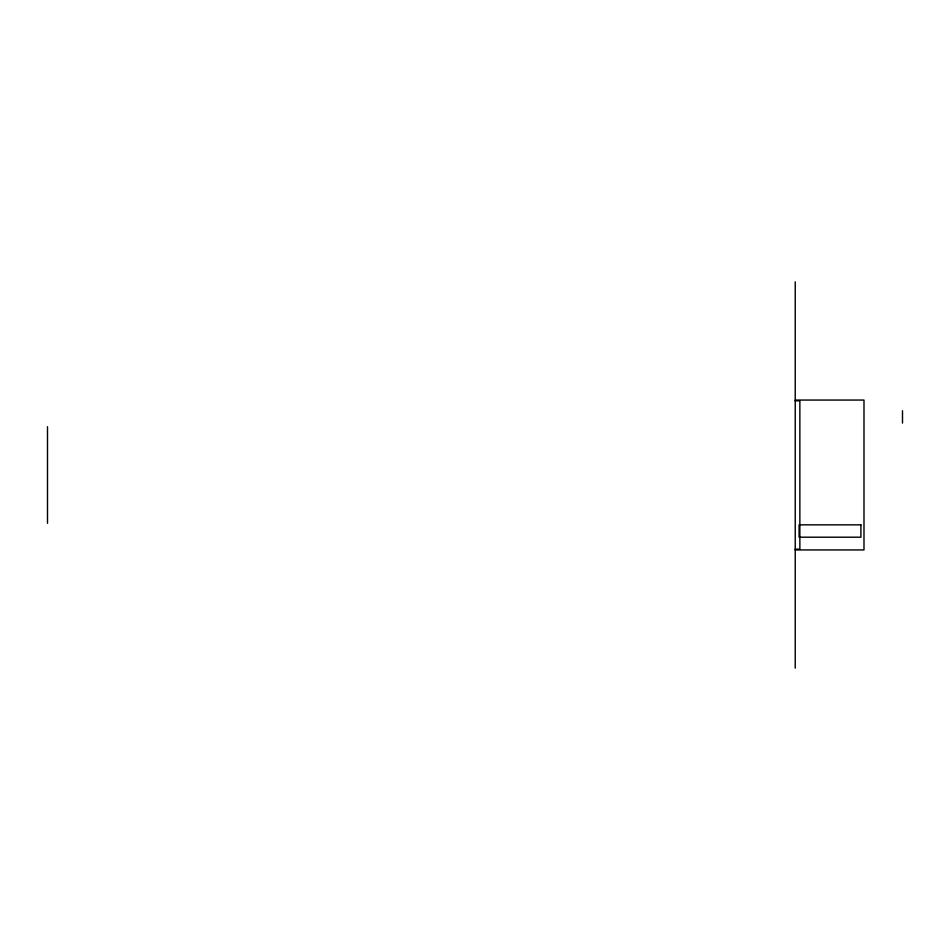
<?xml version="1.0" encoding="UTF-8"?>
<svg xmlns="http://www.w3.org/2000/svg" width="950" height="950" viewBox="0 0 950 950"><rect width="100%" height="100%" fill="white"/><g stroke="black" fill="none" stroke-linecap="round" stroke-linejoin="round"><path stroke-width="1.43" d="M795.233 400.057L863.989 400.057L863.989 549.943L795.233 549.943M795.233 400.829L799.864 400.829L799.864 549.171L795.233 549.171M902.5 410.721L902.5 423.082M795.233 281.853L795.233 668.147M47.5 426.716L47.5 523.296M860.902 524.839L799.092 524.839L799.092 537.201L860.902 537.201L860.902 524.839"/></g></svg>
